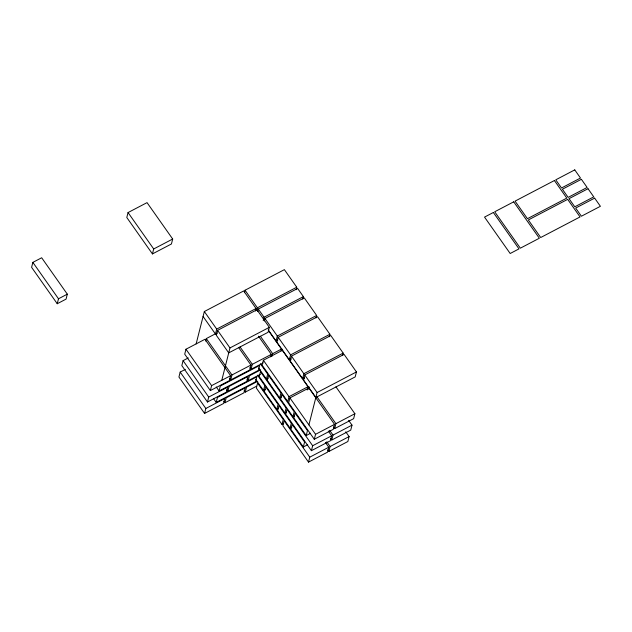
<?xml version="1.0" encoding="UTF-8"?>
<svg xmlns="http://www.w3.org/2000/svg" width="632" height="632" viewBox="0 0 632 632"><rect width="100%" height="100%" fill="white"/><g stroke="black" fill="none" stroke-linecap="round" stroke-linejoin="round"><path stroke-width="0.95" d="M32.856 262.383L31.6 267.336L57.243 303.731L66.068 299.118L67.316 294.164L41.672 257.769L32.856 262.383L58.499 298.786L57.243 303.731M128.051 212.565L126.795 217.511L152.438 253.914L171.438 243.976L172.686 239.022L147.043 202.627L128.051 212.565L153.695 248.969L152.438 253.914M185.366 369.365L180.183 372.074L178.935 377.028L204.578 413.431L223.57 403.485L224.826 398.539L205.827 408.477L204.578 413.431M188.257 357.941L183.075 360.651L181.826 365.604L207.47 401.999L226.461 392.061L227.718 387.108L208.718 397.054L207.47 401.999M185.966 349.227L184.718 354.173L210.361 390.576L229.353 380.638L230.609 375.685L204.958 339.281L185.966 349.227L211.609 385.623L210.361 390.576M196.141 343.903L204.333 311.529L243.675 290.941L256.055 308.511L255.431 310.983M205.692 341.051L206.316 338.578L215.812 333.601M203.077 316.482L215.465 334.052L216.713 329.098L256.055 308.511M217.598 330.354L216.342 335.308L228.729 352.877L268.071 332.29L269.327 327.337L256.94 309.767L217.598 330.354L229.977 347.932L221.785 380.298M216.199 402.387L217.448 397.441L256.797 376.846L255.541 381.799L216.199 402.387L213.387 398.397M219.091 390.963L220.339 386.01L259.689 365.422L258.433 370.376L219.091 390.963L216.278 386.974M244.41 292.703L245.034 290.23L284.376 269.643L296.756 287.212L296.132 289.685M224.929 402.774L226.177 397.828L245.177 387.89L243.92 392.835L224.929 402.774L223.815 401.194M227.82 391.35L229.068 386.405L248.068 376.459L246.812 381.412L227.82 391.35L226.706 389.77M229.598 378.347L230.712 379.927L231.96 374.974L250.959 365.035L238.691 347.624M256.79 310.28L257.414 307.8L296.756 287.212M257.674 311.529L258.298 309.056L297.64 288.469L303.392 296.629L302.768 299.102M250.959 365.035L249.703 369.989L230.712 379.927M263.212 320.519L264.05 317.217L303.392 296.629M244.165 390.544L245.279 392.124L246.527 387.179L257.753 381.301M247.057 379.121L248.171 380.701L249.419 375.748L260.645 369.878M249.948 367.698L251.062 369.278L252.31 364.324L271.31 354.386L258.48 336.185M264.302 320.945L264.934 318.473L304.276 297.885L316.656 315.455L316.032 317.928M263.37 360.256L262.122 365.209L287.765 401.612L289.022 396.659L308.013 386.721L282.37 350.318L263.37 360.256L289.022 396.659M270.678 356.859L271.31 354.386M272.037 356.156L272.661 353.675L281.485 349.062L268.655 330.86M255.652 379.318L263.528 390.505L264.784 385.552L257.469 375.171M258.543 367.895L266.42 379.082L267.676 374.128L260.36 363.748M268.181 329.809L276.058 340.996L277.314 336.042L316.656 315.455M329.296 336.761L329.92 334.281L317.541 316.711L278.198 337.298L276.942 342.252L289.322 359.821L291.075 358.905M281.066 350.713L281.485 349.062M282.212 350.823L282.63 349.18M276.8 409.331L278.048 404.385L265.669 386.808L264.413 391.761L276.8 409.331L278.546 408.414M279.684 397.907L280.94 392.954L268.56 375.384L267.304 380.338L279.684 397.907L281.438 396.991M289.322 359.821L290.578 354.876L329.92 334.281M342.56 355.587L343.184 353.114L330.805 335.537L291.463 356.124L290.207 361.077L302.586 378.655L304.34 377.738M281.983 424.459L283.239 419.506L257.587 383.111L256.339 388.056L281.983 424.459L283.713 423.558M284.874 413.036L286.13 408.082L260.479 371.679L259.231 376.632L284.874 413.036L286.604 412.127M289.906 397.915L288.65 402.861L314.294 439.264L333.285 429.326L334.541 424.372L308.898 387.977L289.906 397.915L315.55 434.31L314.294 439.264M290.064 428.164L291.312 423.211L278.933 405.633L277.677 410.587L290.064 428.164L291.81 427.248M292.956 416.733L294.204 411.788L281.825 394.21L280.568 399.163L292.956 416.733L294.702 415.817M302.586 378.655L303.842 373.702L343.184 353.114M304.727 374.958L303.471 379.903L315.858 397.481L355.2 376.893L356.448 371.94L344.069 354.362L304.727 374.958L317.106 392.527L308.914 424.902M307.176 390.015L308.013 386.721M308.535 389.312L309.159 386.831M303.328 446.99L304.577 442.037L292.197 424.467L290.949 429.412L303.328 446.99L307.697 444.699M306.22 435.567L307.468 430.613L295.089 413.044L293.841 417.989L306.22 435.567L310.589 433.276M309.767 457.165L284.123 420.762L282.867 425.715L308.511 462.118L309.767 457.165L328.758 447.227L325.417 442.479M312.658 445.742L287.015 409.339L285.759 414.292L311.402 450.687L312.658 445.742L331.65 435.803L328.308 431.056M328.758 447.227L327.51 452.172L308.511 462.118M331.65 435.803L330.402 440.749L311.402 450.687M327.747 449.881L328.861 451.469L330.117 446.516L349.109 436.578L345.767 431.83M330.639 438.458L331.753 440.038L333.009 435.093L352 425.146L348.659 420.399M333.53 427.034L334.644 428.614L335.9 423.661L354.892 413.723L335.94 386.824M349.109 436.578L347.861 441.523L328.861 451.469M352 425.146L350.752 430.1L331.753 440.038M354.892 413.723L353.636 418.676L334.644 428.614M58.499 298.786L67.316 294.164M153.695 248.969L172.686 239.022M215.465 334.052L217.21 333.135M229.977 347.932L269.327 327.337M276.058 340.996L277.811 340.079M211.609 385.623L230.609 375.685M251.062 369.278L263.149 362.95M248.171 380.701L260.258 374.381M266.42 379.082L268.173 378.165M245.279 392.124L256.505 386.255M263.528 390.505L265.282 389.589M317.106 392.527L356.448 371.94M315.55 434.31L334.541 424.372M245.034 290.23L257.414 307.8M258.298 309.056L264.05 317.217M264.934 318.473L277.314 336.042M278.198 337.298L290.578 354.876M291.463 356.124L303.842 373.702M289.859 358.312L290.973 359.892M303.234 377.304L304.348 378.884M316.94 396.762L335.9 423.661M329.659 430.345L333.009 435.093M260.4 336.264L272.661 353.675M326.768 441.768L330.117 446.516M240.049 346.921L252.31 364.324M204.333 311.529L216.713 329.098M206.316 338.578L231.96 374.974M183.075 360.651L208.718 397.054M180.183 372.074L205.827 408.477M493.355 212.486L484.531 217.1L510.182 253.503L518.998 248.882L493.355 212.486M513.705 201.837L494.706 211.775L520.357 248.171L539.349 238.232L513.705 201.837M554.406 180.531L515.056 201.126L527.443 218.696L566.786 198.108L554.406 180.531M574.757 169.882L555.757 179.828L561.508 187.981L580.5 178.042L574.757 169.882M581.385 179.298L562.393 189.237L568.144 197.397L587.136 187.459L581.385 179.298M567.67 199.364L528.328 219.952L540.708 237.521L580.05 216.934L567.67 199.364M588.021 188.715L569.029 198.653L574.772 206.814L593.764 196.868L588.021 188.715M594.649 198.124L575.657 208.07L581.408 216.223L600.4 206.285L594.649 198.124"/></g></svg>
